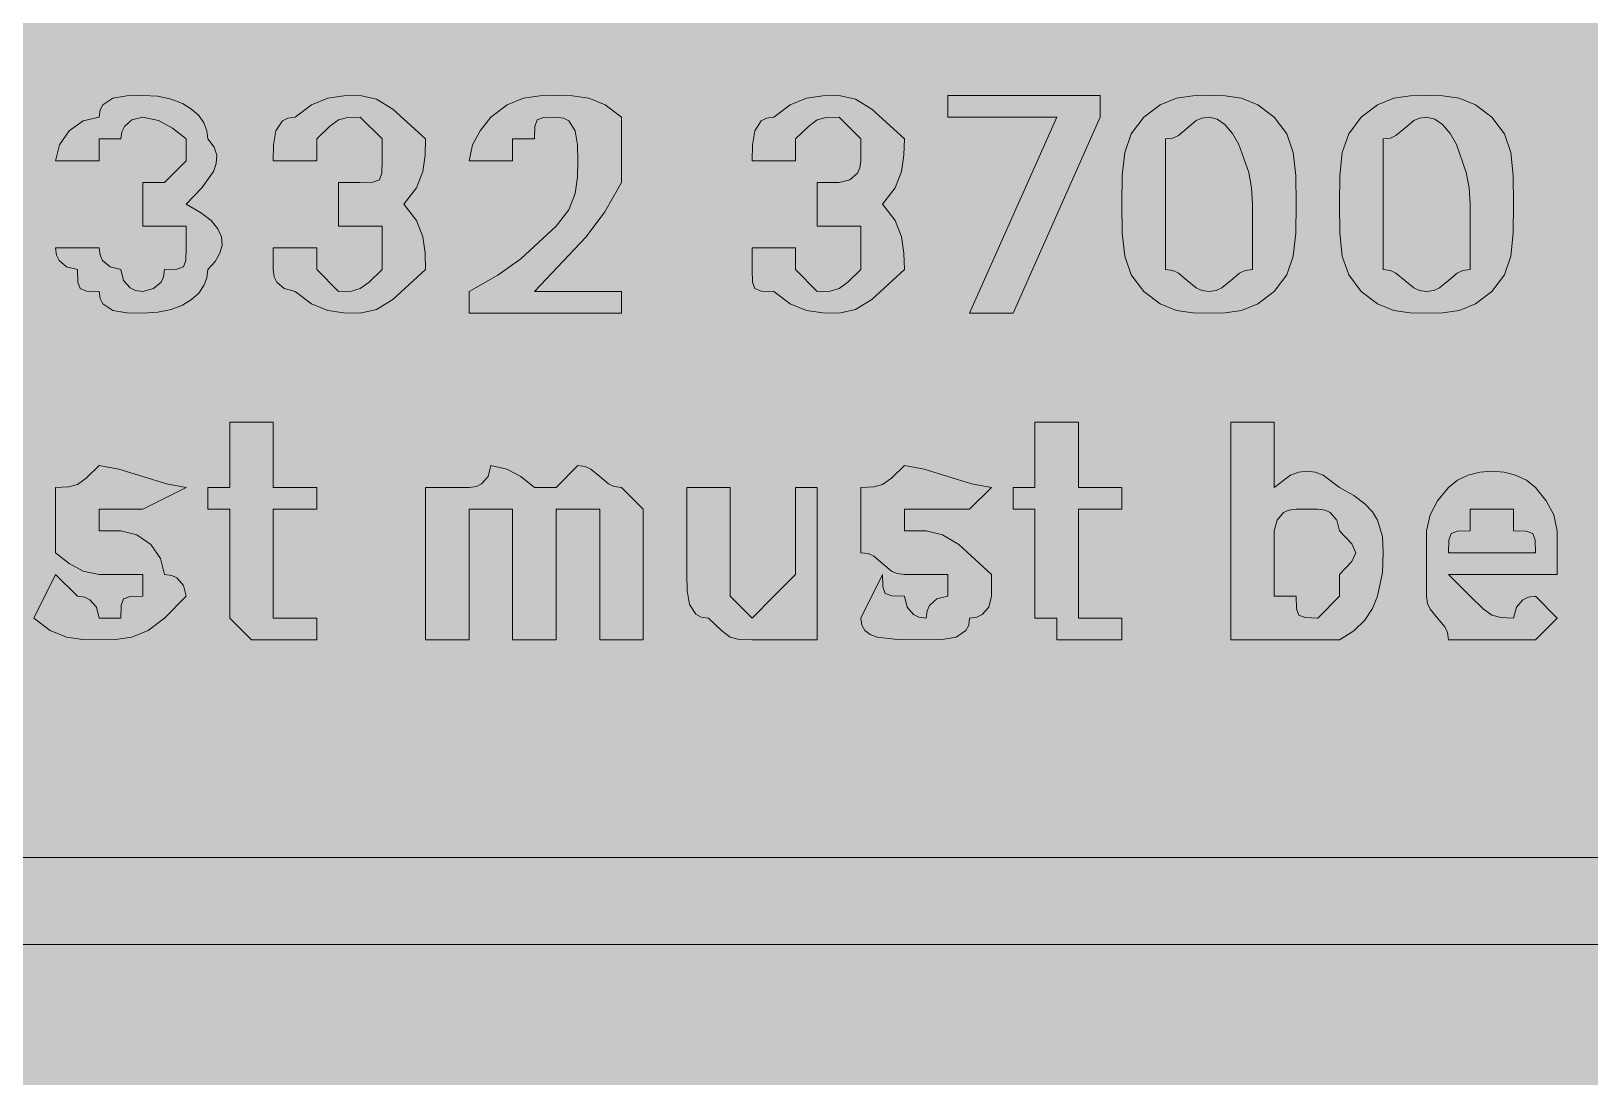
# Model space of a CAD drawing. Header units: metres. Extents: x 10 to 558, y 11 to 259.
# Drawn here: x 364.8 to 450.8, y 132.9 to 190.5 of the extents above; entities that cross this region are included whole.
import ezdxf

# ---------------------------------------------------------------- set-up
doc = ezdxf.new("R2010")
doc.units = ezdxf.units.M
for name, color, linetype, true_color in [('FILL_FIREBRICK_C36B00', 7, 'Continuous', 0xc36b00), ('FILL_WHITE_FFFFFF', 7, 'Continuous', 0xffffff), ('STROKE_WHITE_FFFFFF', 7, 'Continuous', 0xffffff)]:
    doc.layers.add(name, color=color, linetype=linetype, true_color=true_color)

msp = doc.modelspace()

# ---------------------------------------------------------------- hatches: boundary and pattern name
at = {"layer": 'FILL_FIREBRICK_C36B00', "true_color": 0xc36b00}
h = msp.add_hatch(color=7, dxfattribs=at)
h.dxf.hatch_style = 1
h.paths.add_polyline_path([(551.8, 258.91), (552.54, 258.75), (553.8, 258.21), (554.83, 257.44), (555.75, 256.56), (556.54, 256.06), (557.14, 255.47), (557.56, 254.83), (557.85, 254.16), (558.11, 252.85), (558.15, 251.76), (558.15, 17.76), (558.15, 15.36), (555.75, 12.96), (554.83, 12.08), (553.8, 11.31), (552.54, 10.77), (551.8, 10.61), (550.95, 10.56), (16.95, 10.56), (16.05, 10.58), (15.15, 10.71), (14.25, 11.07), (13.35, 11.76), (12.6, 11.91), (11.83, 12.27), (10.95, 12.96), (10.55, 13.46), (10.26, 14.05), (9.9, 15.36), (9.75, 17.76), (9.75, 251.76), (9.75, 254.16), (9.94, 255.04), (10.35, 255.81), (10.95, 256.56), (11.83, 257.25), (12.6, 257.61), (13.35, 257.76), (14.25, 258.45), (15.15, 258.81), (16.05, 258.94), (16.95, 258.96), (550.95, 258.96), (551.8, 258.91)])
at = {"layer": 'FILL_WHITE_FFFFFF', "true_color": 0xffffff}
h = msp.add_hatch(color=7, dxfattribs=at)
h.dxf.hatch_style = 1
h.paths.add_polyline_path([(373.35, 179.76), (372.15, 179.76), (370.95, 179.76), (370.95, 182.16), (372.15, 182.16), (373.35, 183.36), (373.35, 184.56), (372.6, 185.16), (371.83, 185.57), (370.95, 185.76), (370.35, 185.61), (369.94, 185.25), (369.8, 184.96), (369.75, 184.56), (368.55, 184.56), (368.55, 183.36), (366.15, 183.36), (366.36, 184.24), (366.9, 185.01), (367.67, 185.55), (368.55, 185.76), (368.6, 186.16), (368.76, 186.45), (369.3, 186.81), (370.07, 186.94), (370.95, 186.96), (371.79, 186.91), (372.52, 186.75), (373.14, 186.52), (373.65, 186.21), (374.04, 185.85), (374.32, 185.44), (374.49, 185.01), (374.55, 184.56), (374.89, 184.11), (375.04, 183.66), (375.01, 183.21), (374.85, 182.76), (374.21, 181.86), (373.35, 180.96), (374.14, 180.51), (374.72, 180.06), (375.1, 179.61), (375.3, 179.16), (375.33, 178.71), (375.21, 178.26), (374.94, 177.81), (374.55, 177.36), (374.49, 176.91), (374.32, 176.48), (374.04, 176.07), (373.65, 175.71), (373.14, 175.4), (372.52, 175.17), (371.79, 175.01), (370.95, 174.96), (370.07, 174.98), (369.3, 175.11), (368.76, 175.47), (368.6, 175.76), (368.55, 176.16), (367.86, 176.18), (367.5, 176.31), (367.37, 176.67), (367.35, 177.36), (366.75, 177.51), (366.34, 177.87), (366.2, 178.16), (366.15, 178.56), (368.55, 178.56), (368.6, 178.16), (368.74, 177.87), (369.15, 177.51), (369.75, 177.36), (369.9, 176.76), (370.26, 176.35), (370.55, 176.21), (370.95, 176.16), (371.55, 176.31), (371.96, 176.67), (372.1, 176.96), (372.15, 177.36), (372.84, 177.38), (373.2, 177.51), (373.33, 177.87), (373.35, 178.56), (373.35, 179.76)])
h = msp.add_hatch(color=7, dxfattribs=at)
h.dxf.hatch_style = 1
h.paths.add_polyline_path([(384.15, 179.76), (382.95, 179.76), (381.75, 179.76), (381.75, 182.16), (382.95, 182.16), (383.64, 182.18), (384, 182.31), (384.13, 182.67), (384.15, 183.36), (384.15, 184.56), (382.95, 185.76), (382.24, 185.74), (381.75, 185.61), (381.26, 185.25), (380.55, 184.56), (380.55, 183.36), (378.15, 183.36), (378.17, 184.24), (378.3, 185.01), (378.66, 185.55), (378.95, 185.71), (379.35, 185.76), (380.25, 186.45), (381.15, 186.81), (382.05, 186.94), (382.95, 186.96), (383.85, 186.75), (384.75, 186.21), (386.55, 184.56), (386.53, 183.66), (386.4, 182.76), (386.04, 181.86), (385.35, 180.96), (386.04, 180.06), (386.4, 179.16), (386.53, 178.26), (386.55, 177.36), (384.75, 175.71), (383.85, 175.17), (382.95, 174.96), (382.05, 174.98), (381.15, 175.11), (380.25, 175.47), (379.35, 176.16), (378.75, 176.31), (378.34, 176.67), (378.2, 176.96), (378.15, 177.36), (378.15, 178.56), (380.55, 178.56), (380.55, 177.36), (381.75, 176.16), (382.46, 176.18), (382.95, 176.31), (383.44, 176.67), (384.15, 177.36), (384.15, 178.56), (384.15, 179.76)])
h = msp.add_hatch(color=7, dxfattribs=at)
h.dxf.hatch_style = 1
h.paths.add_polyline_path([(388.95, 183.36), (389.14, 184.24), (389.55, 185.01), (390.15, 185.76), (391.05, 186.45), (391.95, 186.81), (392.85, 186.94), (393.75, 186.96), (394.65, 186.94), (395.55, 186.81), (396.45, 186.45), (397.35, 185.76), (397.35, 182.16), (396.43, 180.55), (395.4, 179.16), (392.55, 176.16), (397.35, 176.16), (397.35, 174.96), (388.95, 174.96), (388.95, 176.16), (390.54, 177.06), (391.8, 177.96), (393.75, 179.76), (394.44, 180.66), (394.8, 181.56), (394.93, 182.46), (394.95, 183.36), (394.93, 184.24), (394.8, 185.01), (394.44, 185.55), (394.15, 185.71), (393.75, 185.76), (393.06, 185.74), (392.7, 185.61), (392.57, 185.25), (392.55, 184.56), (391.35, 184.56), (391.35, 183.36), (388.95, 183.36)])
h = msp.add_hatch(color=7, dxfattribs=at)
h.dxf.hatch_style = 1
h.paths.add_polyline_path([(410.55, 179.76), (409.35, 179.76), (408.15, 179.76), (408.15, 182.16), (409.35, 182.16), (409.95, 182.31), (410.36, 182.67), (410.5, 182.96), (410.55, 183.36), (410.55, 184.56), (409.35, 185.76), (408.64, 185.74), (408.15, 185.61), (407.66, 185.25), (406.95, 184.56), (406.95, 183.36), (404.55, 183.36), (404.57, 184.24), (404.7, 185.01), (405.06, 185.55), (405.35, 185.71), (405.75, 185.76), (406.65, 186.45), (407.55, 186.81), (408.45, 186.94), (409.35, 186.96), (410.25, 186.75), (411.15, 186.21), (412.95, 184.56), (412.93, 183.66), (412.8, 182.76), (412.44, 181.86), (411.75, 180.96), (412.44, 180.06), (412.8, 179.16), (412.93, 178.26), (412.95, 177.36), (411.15, 175.71), (410.25, 175.17), (409.35, 174.96), (408.45, 174.98), (407.55, 175.11), (406.65, 175.47), (405.75, 176.16), (405.06, 176.18), (404.7, 176.31), (404.57, 176.67), (404.55, 177.36), (404.55, 178.56), (406.95, 178.56), (406.95, 177.36), (408.15, 176.16), (408.86, 176.18), (409.35, 176.31), (409.84, 176.67), (410.55, 177.36), (410.55, 178.56), (410.55, 179.76)])
h = msp.add_hatch(color=7, dxfattribs=at)
h.dxf.hatch_style = 1
h.paths.add_polyline_path([(421.35, 185.76), (415.35, 185.76), (415.35, 186.96), (423.75, 186.96), (423.75, 185.76), (418.95, 174.96), (416.55, 174.96), (421.35, 185.76)])
h = msp.add_hatch(color=7, dxfattribs=at)
h.dxf.hatch_style = 1
h.paths.add_polyline_path([(425.1, 183.81), (425.46, 184.84), (426.15, 185.76), (427.05, 186.45), (427.95, 186.81), (428.85, 186.94), (429.75, 186.96), (430.65, 186.94), (431.55, 186.81), (432.45, 186.45), (433.35, 185.76), (434.04, 184.84), (434.4, 183.81), (434.53, 182.55), (434.55, 180.96), (434.53, 179.37), (434.4, 178.11), (434.04, 177.08), (433.35, 176.16), (432.45, 175.47), (431.55, 175.11), (430.65, 174.98), (429.75, 174.96), (428.85, 174.98), (427.95, 175.11), (427.05, 175.47), (426.15, 176.16), (425.46, 177.08), (425.1, 178.11), (424.97, 179.37), (424.95, 180.96), (424.97, 182.55), (425.1, 183.81)])
h.paths.add_polyline_path([(430.46, 176.35), (430.95, 176.76), (431.44, 177.17), (431.75, 177.31), (432.15, 177.36), (432.15, 180.96), (432.1, 181.86), (431.94, 182.72), (431.4, 184.26), (431.04, 184.87), (430.63, 185.35), (430.2, 185.65), (429.75, 185.76), (429.35, 185.71), (429.04, 185.57), (428.55, 185.16), (428.06, 184.75), (427.75, 184.61), (427.35, 184.56), (427.35, 180.96), (427.35, 177.36), (427.75, 177.31), (428.06, 177.17), (428.55, 176.76), (429.04, 176.35), (429.35, 176.21), (429.75, 176.16), (430.15, 176.21), (430.46, 176.35)], flags=16)
h = msp.add_hatch(color=7, dxfattribs=at)
h.dxf.hatch_style = 1
h.paths.add_polyline_path([(437.1, 183.81), (437.46, 184.84), (438.15, 185.76), (439.05, 186.45), (439.95, 186.81), (440.85, 186.94), (441.75, 186.96), (442.65, 186.94), (443.55, 186.81), (444.45, 186.45), (445.35, 185.76), (446.04, 184.84), (446.4, 183.81), (446.53, 182.55), (446.55, 180.96), (446.53, 179.37), (446.4, 178.11), (446.04, 177.08), (445.35, 176.16), (444.45, 175.47), (443.55, 175.11), (442.65, 174.98), (441.75, 174.96), (440.85, 174.98), (439.95, 175.11), (439.05, 175.47), (438.15, 176.16), (437.46, 177.08), (437.1, 178.11), (436.97, 179.37), (436.95, 180.96), (436.97, 182.55), (437.1, 183.81)])
h.paths.add_polyline_path([(442.46, 176.35), (442.95, 176.76), (443.44, 177.17), (443.75, 177.31), (444.15, 177.36), (444.15, 180.96), (444.1, 181.86), (443.94, 182.72), (443.4, 184.26), (443.04, 184.87), (442.63, 185.35), (442.2, 185.65), (441.75, 185.76), (441.35, 185.71), (441.04, 185.57), (440.55, 185.16), (440.06, 184.75), (439.75, 184.61), (439.35, 184.56), (439.35, 180.96), (439.35, 177.36), (439.75, 177.31), (440.06, 177.17), (440.55, 176.76), (441.04, 176.35), (441.35, 176.21), (441.75, 176.16), (442.15, 176.21), (442.46, 176.35)], flags=16)
h = msp.add_hatch(color=7, dxfattribs=at)
h.dxf.hatch_style = 1
h.paths.add_polyline_path([(378.15, 158.16), (379.35, 158.16), (380.55, 158.16), (380.55, 156.96), (376.95, 156.96), (375.75, 158.16), (375.75, 164.16), (374.55, 164.16), (374.55, 165.36), (375.75, 165.36), (375.75, 168.96), (378.15, 168.96), (378.15, 165.36), (380.55, 165.36), (380.55, 164.16), (378.15, 164.16), (378.15, 159.36), (378.15, 158.16)])
h = msp.add_hatch(color=7, dxfattribs=at)
h.dxf.hatch_style = 1
h.paths.add_polyline_path([(422.55, 158.16), (423.75, 158.16), (424.95, 158.16), (424.95, 156.96), (421.35, 156.96), (421.35, 158.16), (420.15, 158.16), (420.15, 164.16), (418.95, 164.16), (418.95, 165.36), (420.15, 165.36), (420.15, 168.96), (422.55, 168.96), (422.55, 165.36), (424.95, 165.36), (424.95, 164.16), (422.55, 164.16), (422.55, 159.36), (422.55, 158.16)])
h = msp.add_hatch(color=7, dxfattribs=at)
h.dxf.hatch_style = 1
h.paths.add_polyline_path([(434.7, 166.2), (435.15, 166.26), (435.6, 166.2), (436.05, 166.03), (436.95, 165.36), (437.74, 164.91), (438.34, 164.46), (438.76, 164.01), (439.05, 163.56), (439.31, 162.66), (439.35, 161.76), (439.31, 160.67), (439.05, 159.36), (438.76, 158.69), (438.34, 158.05), (437.74, 157.46), (436.95, 156.96), (435.75, 156.96), (433.35, 156.96), (430.95, 156.96), (430.95, 168.96), (433.35, 168.96), (433.35, 165.36), (434.25, 166.03), (434.7, 166.2)])
h.paths.add_polyline_path([(436.95, 160.56), (437.62, 161.27), (437.85, 161.76), (437.62, 162.25), (436.95, 162.96), (436.8, 163.56), (436.44, 163.97), (436.15, 164.11), (435.75, 164.16), (434.55, 164.16), (434.15, 164.11), (433.86, 163.97), (433.5, 163.56), (433.35, 162.96), (433.35, 161.76), (433.35, 160.56), (433.35, 159.36), (434.55, 159.36), (434.57, 158.67), (434.7, 158.31), (435.06, 158.18), (435.75, 158.16), (436.95, 159.36), (436.95, 160.56)], flags=16)
h = msp.add_hatch(color=7, dxfattribs=at)
h.dxf.hatch_style = 1
h.paths.add_polyline_path([(369.75, 162.96), (370.63, 162.75), (371.4, 162.21), (371.94, 161.44), (372.15, 160.56), (372.55, 160.51), (372.84, 160.37), (373.2, 159.96), (373.35, 159.36), (372.15, 158.16), (371.25, 157.47), (370.35, 157.11), (369.45, 156.98), (368.55, 156.96), (367.65, 156.98), (366.75, 157.11), (365.85, 157.47), (364.95, 158.16), (366.15, 160.56), (367.35, 159.36), (367.75, 159.31), (368.04, 159.17), (368.4, 158.76), (368.55, 158.16), (369.75, 158.16), (369.77, 158.85), (369.9, 159.21), (370.26, 159.34), (370.95, 159.36), (370.95, 160.56), (368.55, 160.56), (367.67, 160.75), (366.9, 161.16), (366.15, 161.76), (366.15, 162.96), (366.15, 164.16), (366.15, 165.36), (366.86, 165.38), (367.35, 165.51), (367.84, 165.87), (368.55, 166.56), (369.64, 166.37), (370.95, 165.96), (372.26, 165.55), (373.35, 165.36), (370.95, 164.16), (369.75, 164.16), (368.55, 164.16), (368.55, 162.96), (369.75, 162.96)])
h = msp.add_hatch(color=7, dxfattribs=at)
h.dxf.hatch_style = 1
h.paths.add_polyline_path([(389.35, 165.41), (389.64, 165.55), (390, 165.96), (390.15, 166.56), (391.03, 166.37), (391.8, 165.96), (392.55, 165.36), (393.75, 165.36), (394.95, 166.56), (395.35, 166.51), (395.66, 166.37), (396.15, 165.96), (396.64, 165.55), (396.95, 165.41), (397.35, 165.36), (398.55, 164.16), (398.55, 162.96), (398.55, 156.96), (396.15, 156.96), (396.15, 162.96), (396.15, 164.16), (394.95, 164.16), (393.75, 164.16), (393.75, 162.96), (393.75, 156.96), (391.35, 156.96), (391.35, 162.96), (391.35, 164.16), (390.15, 164.16), (388.95, 164.16), (388.95, 162.96), (388.95, 156.96), (386.55, 156.96), (386.55, 165.36), (388.95, 165.36), (389.35, 165.41)])
h = msp.add_hatch(color=7, dxfattribs=at)
h.dxf.hatch_style = 1
h.paths.add_polyline_path([(414.15, 162.96), (415.05, 162.75), (415.95, 162.21), (417.75, 160.56), (417.75, 159.36), (417.6, 158.76), (417.24, 158.35), (416.95, 158.21), (416.55, 158.16), (416.5, 157.76), (416.34, 157.47), (415.8, 157.11), (415.03, 156.98), (414.15, 156.96), (412.58, 156.98), (411.45, 157.11), (411.06, 157.25), (410.78, 157.47), (410.61, 157.76), (410.55, 158.16), (411.75, 160.56), (411.77, 159.87), (411.9, 159.51), (412.26, 159.38), (412.95, 159.36), (413.1, 158.76), (413.46, 158.35), (413.75, 158.21), (414.15, 158.16), (414.2, 158.56), (414.34, 158.85), (414.75, 159.21), (415.35, 159.36), (415.35, 160.56), (414.15, 160.56), (412.95, 160.56), (412.55, 160.61), (412.24, 160.75), (411.75, 161.16), (411.26, 161.57), (410.95, 161.71), (410.55, 161.76), (410.55, 162.96), (410.55, 164.16), (410.55, 165.36), (411.26, 165.38), (411.75, 165.51), (412.24, 165.87), (412.95, 166.56), (414.04, 166.37), (415.35, 165.96), (416.66, 165.55), (417.75, 165.36), (416.55, 164.16), (414.15, 164.16), (412.95, 164.16), (412.95, 162.96), (414.15, 162.96)])
h = msp.add_hatch(color=7, dxfattribs=at)
h.dxf.hatch_style = 1
h.paths.add_polyline_path([(442.9, 157.36), (442.76, 157.67), (442.35, 158.16), (441.94, 158.65), (441.8, 158.96), (441.75, 159.36), (441.75, 162.96), (441.94, 163.84), (442.35, 164.61), (442.95, 165.36), (443.45, 165.75), (444.04, 166.03), (444.68, 166.2), (445.35, 166.26), (446.02, 166.2), (446.66, 166.03), (447.25, 165.75), (447.75, 165.36), (448.35, 164.61), (448.76, 163.84), (448.95, 162.96), (448.95, 160.56), (442.95, 160.56), (444.15, 159.36), (444.86, 158.67), (445.35, 158.31), (445.84, 158.18), (446.55, 158.16), (446.7, 158.76), (447.06, 159.17), (447.35, 159.31), (447.75, 159.36), (448.95, 158.16), (447.75, 156.96), (444.15, 156.96), (442.95, 156.96), (442.9, 157.36)])
h.paths.add_polyline_path([(447.73, 162.45), (447.6, 162.81), (447.24, 162.94), (446.55, 162.96), (446.55, 164.16), (444.15, 164.16), (444.15, 162.96), (443.46, 162.94), (443.1, 162.81), (442.97, 162.45), (442.95, 161.76), (447.75, 161.76), (447.73, 162.45)], flags=16)
h = msp.add_hatch(color=7, dxfattribs=at)
h.dxf.hatch_style = 1
h.paths.add_polyline_path([(403.84, 156.98), (403.35, 157.11), (402.86, 157.47), (402.15, 158.16), (401.75, 158.21), (401.46, 158.37), (401.1, 158.91), (400.97, 159.68), (400.95, 160.56), (400.95, 165.36), (403.35, 165.36), (403.35, 160.56), (403.35, 159.36), (404.55, 158.16), (405.75, 159.36), (406.95, 160.56), (406.95, 165.36), (408.15, 165.36), (408.15, 156.96), (406.95, 156.96), (405.75, 156.96), (404.55, 156.96), (403.84, 156.98)])
h = msp.add_hatch(color=7, dxfattribs=at)
h.dxf.hatch_style = 1
h.paths.add_polyline_path([(62.55, 140.16), (62.55, 144.96), (495.75, 144.96), (490.95, 149.76), (498.15, 149.76), (505.35, 142.56), (498.15, 135.36), (490.95, 135.36), (495.75, 140.16), (62.55, 140.16)])

# ---------------------------------------------------------------- linework, layer by layer
at = {"layer": 'FILL_WHITE_FFFFFF', "lineweight": 0, "true_color": 0xffffff}
for points in [[(373.35, 179.76), (372.15, 179.76), (370.95, 179.76), (370.95, 182.16), (372.15, 182.16), (373.35, 183.36), (373.35, 184.56), (372.6, 185.16), (371.83, 185.57), (370.95, 185.76), (370.35, 185.61), (369.94, 185.25), (369.8, 184.96), (369.75, 184.56), (368.55, 184.56), (368.55, 183.36), (366.15, 183.36), (366.36, 184.24), (366.9, 185.01), (367.67, 185.55), (368.55, 185.76), (368.6, 186.16), (368.76, 186.45), (369.3, 186.81), (370.07, 186.94), (370.95, 186.96), (371.79, 186.91), (372.52, 186.75), (373.14, 186.52), (373.65, 186.21), (374.04, 185.85), (374.32, 185.44), (374.49, 185.01), (374.55, 184.56), (374.89, 184.11), (375.04, 183.66), (375.01, 183.21), (374.85, 182.76), (374.21, 181.86), (373.35, 180.96), (374.14, 180.51), (374.72, 180.06), (375.1, 179.61), (375.3, 179.16), (375.33, 178.71), (375.21, 178.26), (374.94, 177.81), (374.55, 177.36), (374.49, 176.91), (374.32, 176.48), (374.04, 176.07), (373.65, 175.71), (373.14, 175.4), (372.52, 175.17), (371.79, 175.01), (370.95, 174.96), (370.07, 174.98), (369.3, 175.11), (368.76, 175.47), (368.6, 175.76), (368.55, 176.16), (367.86, 176.18), (367.5, 176.31), (367.37, 176.67), (367.35, 177.36), (366.75, 177.51), (366.34, 177.87), (366.2, 178.16), (366.15, 178.56), (368.55, 178.56), (368.6, 178.16), (368.74, 177.87), (369.15, 177.51), (369.75, 177.36), (369.9, 176.76), (370.26, 176.35), (370.55, 176.21), (370.95, 176.16), (371.55, 176.31), (371.96, 176.67), (372.1, 176.96), (372.15, 177.36), (372.84, 177.38), (373.2, 177.51), (373.33, 177.87), (373.35, 178.56)], [(384.15, 179.76), (382.95, 179.76), (381.75, 179.76), (381.75, 182.16), (382.95, 182.16), (383.64, 182.18), (384, 182.31), (384.13, 182.67), (384.15, 183.36), (384.15, 184.56), (382.95, 185.76), (382.24, 185.74), (381.75, 185.61), (381.26, 185.25), (380.55, 184.56), (380.55, 183.36), (378.15, 183.36), (378.17, 184.24), (378.3, 185.01), (378.66, 185.55), (378.95, 185.71), (379.35, 185.76), (380.25, 186.45), (381.15, 186.81), (382.05, 186.94), (382.95, 186.96), (383.85, 186.75), (384.75, 186.21), (386.55, 184.56), (386.53, 183.66), (386.4, 182.76), (386.04, 181.86), (385.35, 180.96), (386.04, 180.06), (386.4, 179.16), (386.53, 178.26), (386.55, 177.36), (384.75, 175.71), (383.85, 175.17), (382.95, 174.96), (382.05, 174.98), (381.15, 175.11), (380.25, 175.47), (379.35, 176.16), (378.75, 176.31), (378.34, 176.67), (378.2, 176.96), (378.15, 177.36), (378.15, 178.56), (380.55, 178.56), (380.55, 177.36), (381.75, 176.16), (382.46, 176.18), (382.95, 176.31), (383.44, 176.67), (384.15, 177.36), (384.15, 178.56)], [(388.95, 183.36), (389.14, 184.24), (389.55, 185.01), (390.15, 185.76), (391.05, 186.45), (391.95, 186.81), (392.85, 186.94), (393.75, 186.96), (394.65, 186.94), (395.55, 186.81), (396.45, 186.45), (397.35, 185.76), (397.35, 182.16), (396.43, 180.55), (395.4, 179.16), (392.55, 176.16), (397.35, 176.16), (397.35, 174.96), (388.95, 174.96), (388.95, 176.16), (390.54, 177.06), (391.8, 177.96), (393.75, 179.76), (394.44, 180.66), (394.8, 181.56), (394.93, 182.46), (394.95, 183.36), (394.93, 184.24), (394.8, 185.01), (394.44, 185.55), (394.15, 185.71), (393.75, 185.76), (393.06, 185.74), (392.7, 185.61), (392.57, 185.25), (392.55, 184.56), (391.35, 184.56), (391.35, 183.36)], [(410.55, 179.76), (409.35, 179.76), (408.15, 179.76), (408.15, 182.16), (409.35, 182.16), (409.95, 182.31), (410.36, 182.67), (410.5, 182.96), (410.55, 183.36), (410.55, 184.56), (409.35, 185.76), (408.64, 185.74), (408.15, 185.61), (407.66, 185.25), (406.95, 184.56), (406.95, 183.36), (404.55, 183.36), (404.57, 184.24), (404.7, 185.01), (405.06, 185.55), (405.35, 185.71), (405.75, 185.76), (406.65, 186.45), (407.55, 186.81), (408.45, 186.94), (409.35, 186.96), (410.25, 186.75), (411.15, 186.21), (412.95, 184.56), (412.93, 183.66), (412.8, 182.76), (412.44, 181.86), (411.75, 180.96), (412.44, 180.06), (412.8, 179.16), (412.93, 178.26), (412.95, 177.36), (411.15, 175.71), (410.25, 175.17), (409.35, 174.96), (408.45, 174.98), (407.55, 175.11), (406.65, 175.47), (405.75, 176.16), (405.06, 176.18), (404.7, 176.31), (404.57, 176.67), (404.55, 177.36), (404.55, 178.56), (406.95, 178.56), (406.95, 177.36), (408.15, 176.16), (408.86, 176.18), (409.35, 176.31), (409.84, 176.67), (410.55, 177.36), (410.55, 178.56)], [(421.35, 185.76), (415.35, 185.76), (415.35, 186.96), (423.75, 186.96), (423.75, 185.76), (418.95, 174.96), (416.55, 174.96)], [(425.1, 183.81), (425.46, 184.84), (426.15, 185.76), (427.05, 186.45), (427.95, 186.81), (428.85, 186.94), (429.75, 186.96), (430.65, 186.94), (431.55, 186.81), (432.45, 186.45), (433.35, 185.76), (434.04, 184.84), (434.4, 183.81), (434.53, 182.55), (434.55, 180.96), (434.53, 179.37), (434.4, 178.11), (434.04, 177.08), (433.35, 176.16), (432.45, 175.47), (431.55, 175.11), (430.65, 174.98), (429.75, 174.96), (428.85, 174.98), (427.95, 175.11), (427.05, 175.47), (426.15, 176.16), (425.46, 177.08), (425.1, 178.11), (424.97, 179.37), (424.95, 180.96), (424.97, 182.55)], [(437.1, 183.81), (437.46, 184.84), (438.15, 185.76), (439.05, 186.45), (439.95, 186.81), (440.85, 186.94), (441.75, 186.96), (442.65, 186.94), (443.55, 186.81), (444.45, 186.45), (445.35, 185.76), (446.04, 184.84), (446.4, 183.81), (446.53, 182.55), (446.55, 180.96), (446.53, 179.37), (446.4, 178.11), (446.04, 177.08), (445.35, 176.16), (444.45, 175.47), (443.55, 175.11), (442.65, 174.98), (441.75, 174.96), (440.85, 174.98), (439.95, 175.11), (439.05, 175.47), (438.15, 176.16), (437.46, 177.08), (437.1, 178.11), (436.97, 179.37), (436.95, 180.96), (436.97, 182.55)], [(430.46, 176.35), (430.95, 176.76), (431.44, 177.17), (431.75, 177.31), (432.15, 177.36), (432.15, 180.96), (432.1, 181.86), (431.94, 182.72), (431.4, 184.26), (431.04, 184.87), (430.63, 185.35), (430.2, 185.65), (429.75, 185.76), (429.35, 185.71), (429.04, 185.57), (428.55, 185.16), (428.06, 184.75), (427.75, 184.61), (427.35, 184.56), (427.35, 180.96), (427.35, 177.36), (427.75, 177.31), (428.06, 177.17), (428.55, 176.76), (429.04, 176.35), (429.35, 176.21), (429.75, 176.16), (430.15, 176.21)], [(442.46, 176.35), (442.95, 176.76), (443.44, 177.17), (443.75, 177.31), (444.15, 177.36), (444.15, 180.96), (444.1, 181.86), (443.94, 182.72), (443.4, 184.26), (443.04, 184.87), (442.63, 185.35), (442.2, 185.65), (441.75, 185.76), (441.35, 185.71), (441.04, 185.57), (440.55, 185.16), (440.06, 184.75), (439.75, 184.61), (439.35, 184.56), (439.35, 180.96), (439.35, 177.36), (439.75, 177.31), (440.06, 177.17), (440.55, 176.76), (441.04, 176.35), (441.35, 176.21), (441.75, 176.16), (442.15, 176.21)], [(378.15, 158.16), (379.35, 158.16), (380.55, 158.16), (380.55, 156.96), (376.95, 156.96), (375.75, 158.16), (375.75, 164.16), (374.55, 164.16), (374.55, 165.36), (375.75, 165.36), (375.75, 168.96), (378.15, 168.96), (378.15, 165.36), (380.55, 165.36), (380.55, 164.16), (378.15, 164.16), (378.15, 159.36)], [(422.55, 158.16), (423.75, 158.16), (424.95, 158.16), (424.95, 156.96), (421.35, 156.96), (421.35, 158.16), (420.15, 158.16), (420.15, 164.16), (418.95, 164.16), (418.95, 165.36), (420.15, 165.36), (420.15, 168.96), (422.55, 168.96), (422.55, 165.36), (424.95, 165.36), (424.95, 164.16), (422.55, 164.16), (422.55, 159.36)], [(434.7, 166.2), (435.15, 166.26), (435.6, 166.2), (436.05, 166.03), (436.95, 165.36), (437.74, 164.91), (438.34, 164.46), (438.76, 164.01), (439.05, 163.56), (439.31, 162.66), (439.35, 161.76), (439.31, 160.67), (439.05, 159.36), (438.76, 158.69), (438.34, 158.05), (437.74, 157.46), (436.95, 156.96), (435.75, 156.96), (433.35, 156.96), (430.95, 156.96), (430.95, 168.96), (433.35, 168.96), (433.35, 165.36), (434.25, 166.03)], [(369.75, 162.96), (370.63, 162.75), (371.4, 162.21), (371.94, 161.44), (372.15, 160.56), (372.55, 160.51), (372.84, 160.37), (373.2, 159.96), (373.35, 159.36), (372.15, 158.16), (371.25, 157.47), (370.35, 157.11), (369.45, 156.98), (368.55, 156.96), (367.65, 156.98), (366.75, 157.11), (365.85, 157.47), (364.95, 158.16), (366.15, 160.56), (367.35, 159.36), (367.75, 159.31), (368.04, 159.17), (368.4, 158.76), (368.55, 158.16), (369.75, 158.16), (369.77, 158.85), (369.9, 159.21), (370.26, 159.34), (370.95, 159.36), (370.95, 160.56), (368.55, 160.56), (367.67, 160.75), (366.9, 161.16), (366.15, 161.76), (366.15, 162.96), (366.15, 164.16), (366.15, 165.36), (366.86, 165.38), (367.35, 165.51), (367.84, 165.87), (368.55, 166.56), (369.64, 166.37), (370.95, 165.96), (372.26, 165.55), (373.35, 165.36), (370.95, 164.16), (369.75, 164.16), (368.55, 164.16), (368.55, 162.96)], [(389.35, 165.41), (389.64, 165.55), (390, 165.96), (390.15, 166.56), (391.03, 166.37), (391.8, 165.96), (392.55, 165.36), (393.75, 165.36), (394.95, 166.56), (395.35, 166.51), (395.66, 166.37), (396.15, 165.96), (396.64, 165.55), (396.95, 165.41), (397.35, 165.36), (398.55, 164.16), (398.55, 162.96), (398.55, 156.96), (396.15, 156.96), (396.15, 162.96), (396.15, 164.16), (394.95, 164.16), (393.75, 164.16), (393.75, 162.96), (393.75, 156.96), (391.35, 156.96), (391.35, 162.96), (391.35, 164.16), (390.15, 164.16), (388.95, 164.16), (388.95, 162.96), (388.95, 156.96), (386.55, 156.96), (386.55, 165.36), (388.95, 165.36)], [(414.15, 162.96), (415.05, 162.75), (415.95, 162.21), (417.75, 160.56), (417.75, 159.36), (417.6, 158.76), (417.24, 158.35), (416.95, 158.21), (416.55, 158.16), (416.5, 157.76), (416.34, 157.47), (415.8, 157.11), (415.03, 156.98), (414.15, 156.96), (412.58, 156.98), (411.45, 157.11), (411.06, 157.25), (410.78, 157.47), (410.61, 157.76), (410.55, 158.16), (411.75, 160.56), (411.77, 159.87), (411.9, 159.51), (412.26, 159.38), (412.95, 159.36), (413.1, 158.76), (413.46, 158.35), (413.75, 158.21), (414.15, 158.16), (414.2, 158.56), (414.34, 158.85), (414.75, 159.21), (415.35, 159.36), (415.35, 160.56), (414.15, 160.56), (412.95, 160.56), (412.55, 160.61), (412.24, 160.75), (411.75, 161.16), (411.26, 161.57), (410.95, 161.71), (410.55, 161.76), (410.55, 162.96), (410.55, 164.16), (410.55, 165.36), (411.26, 165.38), (411.75, 165.51), (412.24, 165.87), (412.95, 166.56), (414.04, 166.37), (415.35, 165.96), (416.66, 165.55), (417.75, 165.36), (416.55, 164.16), (414.15, 164.16), (412.95, 164.16), (412.95, 162.96)], [(442.9, 157.36), (442.76, 157.67), (442.35, 158.16), (441.94, 158.65), (441.8, 158.96), (441.75, 159.36), (441.75, 162.96), (441.94, 163.84), (442.35, 164.61), (442.95, 165.36), (443.45, 165.75), (444.04, 166.03), (444.68, 166.2), (445.35, 166.26), (446.02, 166.2), (446.66, 166.03), (447.25, 165.75), (447.75, 165.36), (448.35, 164.61), (448.76, 163.84), (448.95, 162.96), (448.95, 160.56), (442.95, 160.56), (444.15, 159.36), (444.86, 158.67), (445.35, 158.31), (445.84, 158.18), (446.55, 158.16), (446.7, 158.76), (447.06, 159.17), (447.35, 159.31), (447.75, 159.36), (448.95, 158.16), (447.75, 156.96), (444.15, 156.96), (442.95, 156.96)], [(403.84, 156.98), (403.35, 157.11), (402.86, 157.47), (402.15, 158.16), (401.75, 158.21), (401.46, 158.37), (401.1, 158.91), (400.97, 159.68), (400.95, 160.56), (400.95, 165.36), (403.35, 165.36), (403.35, 160.56), (403.35, 159.36), (404.55, 158.16), (405.75, 159.36), (406.95, 160.56), (406.95, 165.36), (408.15, 165.36), (408.15, 156.96), (406.95, 156.96), (405.75, 156.96), (404.55, 156.96)], [(436.95, 160.56), (437.62, 161.27), (437.85, 161.76), (437.62, 162.25), (436.95, 162.96), (436.8, 163.56), (436.44, 163.97), (436.15, 164.11), (435.75, 164.16), (434.55, 164.16), (434.15, 164.11), (433.86, 163.97), (433.5, 163.56), (433.35, 162.96), (433.35, 161.76), (433.35, 160.56), (433.35, 159.36), (434.55, 159.36), (434.57, 158.67), (434.7, 158.31), (435.06, 158.18), (435.75, 158.16), (436.95, 159.36)], [(447.73, 162.45), (447.6, 162.81), (447.24, 162.94), (446.55, 162.96), (446.55, 164.16), (444.15, 164.16), (444.15, 162.96), (443.46, 162.94), (443.1, 162.81), (442.97, 162.45), (442.95, 161.76), (447.75, 161.76)], [(62.55, 140.16), (62.55, 144.96), (495.75, 144.96), (490.95, 149.76), (498.15, 149.76), (505.35, 142.56), (498.15, 135.36), (490.95, 135.36), (495.75, 140.16)]]:
    msp.add_lwpolyline(points, close=True, dxfattribs=at)
at = {"layer": 'STROKE_WHITE_FFFFFF', "lineweight": 0, "true_color": 0xffffff}
for points in [[(421.95, 180.4), (421.95, 180.4)], [(421.95, 180.4), (421.95, 180.4)], [(421.95, 180.4), (421.95, 180.4)], [(421.95, 180.4), (421.95, 180.4)], [(421.95, 180.4), (421.95, 180.4)], [(421.95, 180.4), (421.95, 180.4)], [(421.95, 180.4), (421.95, 180.4)], [(421.95, 180.4), (421.95, 180.4)], [(441.95, 180.4), (441.95, 180.4)], [(441.95, 180.4), (441.95, 180.4)], [(441.95, 180.4), (441.95, 180.4)], [(441.95, 180.4), (441.95, 180.4)], [(441.95, 180.4), (441.95, 180.4)], [(441.95, 180.4), (441.95, 180.4)], [(441.95, 180.4), (441.95, 180.4)], [(441.95, 180.4), (441.95, 180.4)]]:
    msp.add_lwpolyline(points, dxfattribs=at)

doc.saveas('drawing.dxf')
